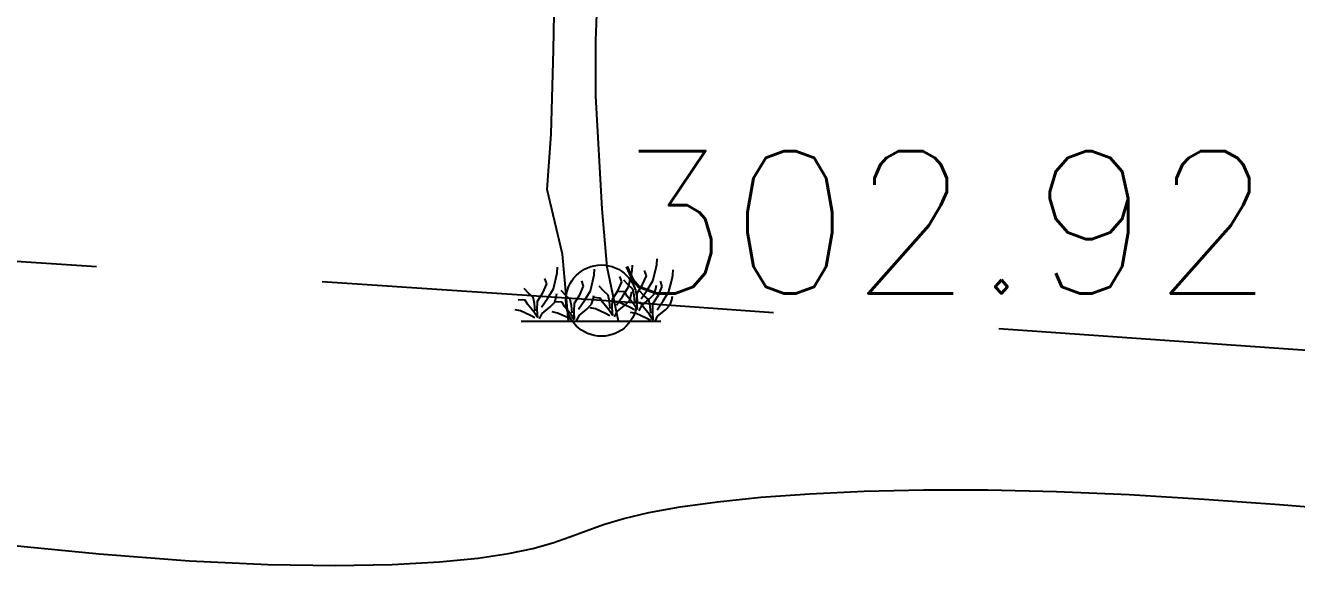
# Model space of a CAD drawing. Header units: millimetres. Extents: x 524954 to 526204, y 9523489 to 9524010.
# Drawn here: x 525934.27 to 525943.19, y 9523815.5 to 9523819.29 of the extents above; entities that cross this region are included whole.
import ezdxf

# ---------------------------------------------------------------- set-up
doc = ezdxf.new("R2010")
doc.units = ezdxf.units.MM
doc.header["$PDMODE"] = 32
doc.header["$PDSIZE"] = 0.5
doc.linetypes.add('ACAD_ISO12W100', pattern=[21, 12, -3, 0, -3, 0, -3])
doc.linetypes.add('CACHE2', pattern=[4.7625, 3.175, -1.5875])
for name, color, linetype in [('Arbre', 34, 'ACAD_ISO12W100'), ('Borde_Piste', 7, 'CACHE2'), ('CN_02_00', 4, 'Continuous'), ('TopoAlt', 3, 'Continuous'), ('TOPOJIS', 7, 'Continuous')]:
    doc.layers.add(name, color=color, linetype=linetype)
doc.styles.add('Simplex 1.0', font='Simplex.shx', dxfattribs={"width": 0.99, "height": 1})

# ---------------------------------------------------------------- blocks, each defined once
blk = doc.blocks.new('TCPOINT M')
at = {"color": 0}
blk.add_point((0, 0), dxfattribs=at)
at = {"layer": 'TopoAlt', "style": 'Simplex 1.0', "width": 0.99}
blk.add_attdef('ALT', (0.15, 0.15), '', height=1, dxfattribs=at)
blk = doc.blocks.new('v088')
at = {"linetype": 'Continuous'}
for p, q in [((0.045, 2.625), (0.064, 3.179)), ((-0.352, 2.542), (-0.344, 3.046)), ((0.043, 2.109), (0.045, 2.625)), ((-0.373, 1.752), (-0.352, 2.542)), ((0.102, 1.053), (0.043, 2.109)), ((-0.412, 1.235), (-0.373, 1.752)), ((-0.268, 0.628), (-0.412, 1.235)), ((0.151, 0.506), (0.102, 1.053)), ((-0.213, 0), (-0.268, 0.628)), ((0.256, 0), (0.151, 0.506)), ((-0.654, 0), (0.654, 0))]:
    blk.add_line(p, q, dxfattribs=at)
at = {"color": 3, "linetype": 'Continuous'}
for p, q in [((-0.317, 0.454), (-0.315, 0.507)), ((0.029, 0.435), (0.031, 0.488)), ((0.385, 0.474), (0.387, 0.526)), ((0.517, 0.426), (0.5, 0.476)), ((0.603, 0.474), (0.615, 0.531)), ((0.615, 0.531), (0.618, 0.584)), ((0.765, 0.43), (0.767, 0.483)), ((-0.416, 0.349), (-0.433, 0.399)), ((-0.353, 0.303), (-0.329, 0.397)), ((-0.329, 0.397), (-0.317, 0.454)), ((-0.07, 0.329), (-0.087, 0.38)), ((-0.007, 0.284), (0.017, 0.377)), ((0.017, 0.377), (0.029, 0.435)), ((0.25, 0.286), (0.286, 0.368)), ((0.286, 0.368), (0.269, 0.418)), ((0.346, 0.341), (0.305, 0.385)), ((0.349, 0.322), (0.373, 0.416)), ((0.373, 0.416), (0.385, 0.474)), ((0.481, 0.344), (0.517, 0.426)), ((0.524, 0.291), (0.579, 0.38)), ((0.579, 0.38), (0.603, 0.474)), ((0.666, 0.325), (0.649, 0.375)), ((0.728, 0.279), (0.752, 0.373)), ((0.752, 0.373), (0.765, 0.43)), ((-0.587, 0.264), (-0.627, 0.308)), ((-0.541, 0.224), (-0.587, 0.264)), ((-0.502, 0.188), (-0.452, 0.267)), ((-0.452, 0.267), (-0.416, 0.349)), ((-0.409, 0.214), (-0.353, 0.303)), ((-0.327, 0.226), (-0.32, 0.26)), ((-0.24, 0.245), (-0.281, 0.288)), ((-0.195, 0.204), (-0.24, 0.245)), ((-0.156, 0.168), (-0.106, 0.248)), ((-0.106, 0.248), (-0.07, 0.329)), ((-0.063, 0.195), (-0.007, 0.284)), ((0.019, 0.207), (0.026, 0.24)), ((0.115, 0.284), (0.075, 0.327)), ((0.161, 0.243), (0.115, 0.284)), ((0.173, 0.185), (0.161, 0.243)), ((0.2, 0.207), (0.25, 0.286)), ((0.315, 0.274), (0.25, 0.279)), ((0.293, 0.233), (0.349, 0.322)), ((0.337, 0.236), (0.315, 0.274)), ((0.392, 0.301), (0.346, 0.341)), ((0.361, 0.197), (0.375, 0.245)), ((0.375, 0.245), (0.382, 0.279)), ((0.404, 0.243), (0.392, 0.301)), ((0.409, 0.175), (0.404, 0.243)), ((0.428, 0.183), (0.43, 0.264)), ((0.43, 0.264), (0.481, 0.344)), ((0.495, 0.24), (0.454, 0.284)), ((0.469, 0.209), (0.524, 0.291)), ((0.541, 0.2), (0.495, 0.24)), ((0.546, 0.209), (0.591, 0.255)), ((0.579, 0.163), (0.63, 0.243)), ((0.591, 0.255), (0.606, 0.303)), ((0.606, 0.303), (0.613, 0.337)), ((0.63, 0.243), (0.666, 0.325)), ((0.673, 0.19), (0.728, 0.279)), ((-0.618, 0.197), (-0.683, 0.202)), ((-0.596, 0.159), (-0.618, 0.197)), ((-0.536, 0.087), (-0.596, 0.159)), ((-0.529, 0.166), (-0.541, 0.224)), ((-0.524, 0.099), (-0.529, 0.166)), ((-0.505, 0.106), (-0.502, 0.188)), ((-0.464, 0.132), (-0.409, 0.214)), ((-0.459, 0.072), (-0.387, 0.132)), ((-0.387, 0.132), (-0.341, 0.178)), ((-0.341, 0.178), (-0.327, 0.226)), ((-0.272, 0.178), (-0.337, 0.183)), ((-0.25, 0.139), (-0.272, 0.178)), ((-0.19, 0.067), (-0.25, 0.139)), ((-0.183, 0.147), (-0.195, 0.204)), ((-0.178, 0.079), (-0.183, 0.147)), ((-0.159, 0.087), (-0.156, 0.168)), ((-0.118, 0.113), (-0.063, 0.195)), ((-0.041, 0.113), (0.005, 0.159)), ((0.041, 0.115), (-0.01, 0.125)), ((0.005, 0.159), (0.019, 0.207)), ((0.084, 0.216), (0.019, 0.221)), ((0.106, 0.178), (0.084, 0.216)), ((0.166, 0.106), (0.106, 0.178)), ((0.178, 0.118), (0.173, 0.185)), ((0.197, 0.125), (0.2, 0.207)), ((0.202, 0.055), (0.197, 0.125)), ((0.272, 0.173), (0.221, 0.183)), ((0.238, 0.151), (0.293, 0.233)), ((0.243, 0.091), (0.315, 0.151)), ((0.365, 0.13), (0.272, 0.173)), ((0.315, 0.151), (0.361, 0.197)), ((0.397, 0.163), (0.337, 0.236)), ((0.406, 0.108), (0.365, 0.13)), ((0.433, 0.108), (0.397, 0.163)), ((0.464, 0.173), (0.399, 0.178)), ((0.433, 0.113), (0.428, 0.183)), ((0.45, 0.099), (0.474, 0.149)), ((0.486, 0.135), (0.464, 0.173)), ((0.474, 0.149), (0.546, 0.209)), ((0.546, 0.063), (0.486, 0.135)), ((0.553, 0.142), (0.541, 0.2)), ((0.558, 0.075), (0.553, 0.142)), ((0.577, 0.082), (0.579, 0.163)), ((0.618, 0.108), (0.673, 0.19)), ((0.695, 0.108), (0.74, 0.154)), ((0.74, 0.154), (0.755, 0.202)), ((0.755, 0.202), (0.762, 0.236)), ((-0.661, 0.096), (-0.712, 0.106)), ((-0.567, 0.053), (-0.661, 0.096)), ((-0.527, 0.031), (-0.567, 0.053)), ((-0.5, 0.031), (-0.536, 0.087)), ((-0.5, 0.036), (-0.505, 0.106)), ((-0.483, 0.022), (-0.459, 0.072)), ((-0.315, 0.077), (-0.365, 0.087)), ((-0.221, 0.034), (-0.315, 0.077)), ((-0.18, 0.012), (-0.221, 0.034)), ((-0.154, 0.012), (-0.19, 0.067)), ((-0.154, 0.017), (-0.159, 0.087)), ((-0.137, 0.002), (-0.113, 0.053)), ((-0.113, 0.053), (-0.041, 0.113)), ((0.135, 0.072), (0.041, 0.115)), ((0.175, 0.05), (0.135, 0.072)), ((0.202, 0.05), (0.166, 0.106)), ((0.219, 0.041), (0.243, 0.091)), ((0.421, 0.072), (0.37, 0.082)), ((0.514, 0.029), (0.421, 0.072)), ((0.555, 0.007), (0.514, 0.029)), ((0.582, 0.007), (0.546, 0.063)), ((0.582, 0.012), (0.577, 0.082)), ((0.599, -0.002), (0.623, 0.048)), ((0.623, 0.048), (0.695, 0.108))]:
    blk.add_line(p, q, dxfattribs=at)

msp = doc.modelspace()

# ---------------------------------------------------------------- linework, layer by layer
at = {"layer": 'Borde_Piste', "elevation": 302.89, "flags": 128}
msp.add_lwpolyline([(525960.409, 9523826.0777), (525946.893, 9523816.7535), (525938.3117, 9523817.3602), (525915.502, 9523818.8859), (525917.7493, 9523824.4339)], dxfattribs=at)
at = {"layer": 'CN_02_00', "elevation": 302, "flags": 128}
msp.add_lwpolyline([(525934.0638, 9523815.6529), (525934.7855, 9523815.5807), (525935.4189, 9523815.5332), (525935.9694, 9523815.5072), (525936.4421, 9523815.4992), (525936.8422, 9523815.5061), (525937.1748, 9523815.5245), (525937.4452, 9523815.5512), (525937.6598, 9523815.5833), (525937.8303, 9523815.6195), (525937.9694, 9523815.6589), (525938.0901, 9523815.7006), (525938.2051, 9523815.7436), (525938.3274, 9523815.7872), (525938.4698, 9523815.8303), (525938.6451, 9523815.8721), (525938.8638, 9523815.9116), (525939.1262, 9523815.9476), (525939.4304, 9523815.9789), (525939.7744, 9523816.0042), (525940.1559, 9523816.0223), (525940.5731, 9523816.0318), (525941.0239, 9523816.0317), (525941.5062, 9523816.0206), (525942.0162, 9523815.9979), (525942.5428, 9523815.9661), (525943.0732, 9523815.9279), (525943.5945, 9523815.8866)], dxfattribs=at)

# ---------------------------------------------------------------- block references
at = {"layer": 'Arbre', "xscale": 0.75, "yscale": 0.75, "zscale": 0.75}
msp.add_blockref('v088', (525938.2393, 9523817.2151, 911.42), dxfattribs=at)
at = {"layer": 'TOPOJIS'}
ref = msp.add_blockref('TCPOINT M', (525938.3117, 9523817.3602, 302.92), dxfattribs=at)
ref.add_attrib('ALT', '302.92', (525938.3617, 9523817.4102, 302.92), dxfattribs={"layer": 'TopoAlt', "height": 1, "style": 'Simplex 1.0', "width": 0.99})

doc.saveas('drawing.dxf')
